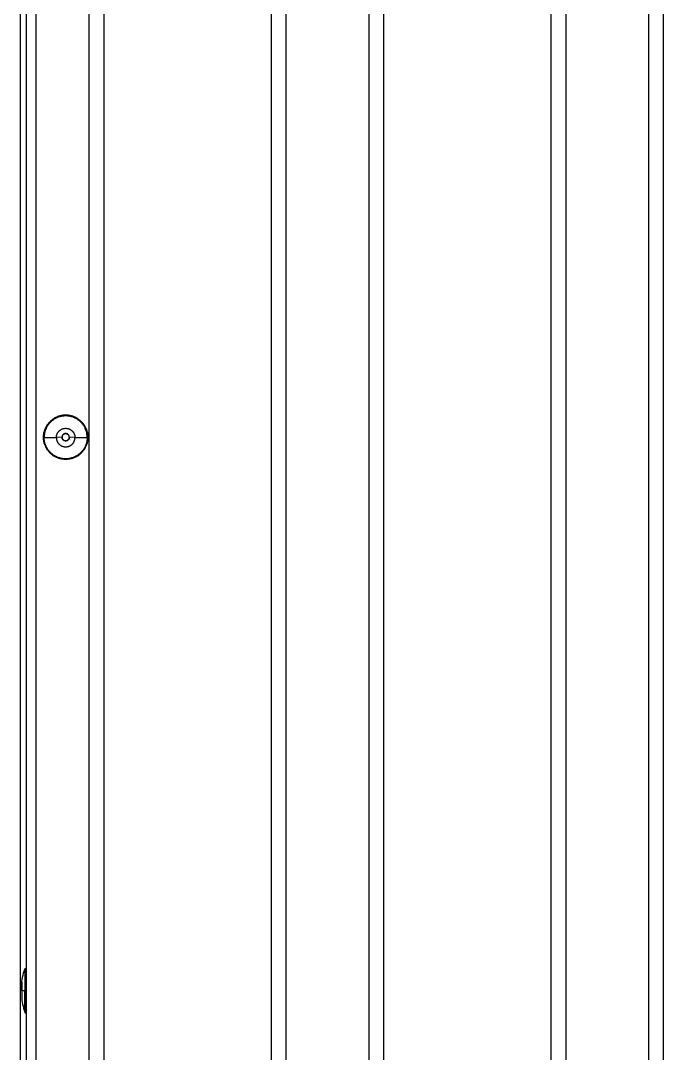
# Model space of a CAD drawing. Header units: millimetres. Extents: x -1283 to 2747, y -259 to 2557.
# Drawn here: x 1142.2 to 1272.4, y 1682.1 to 1891.5 of the extents above; entities that cross this region are included whole.
import ezdxf

# ---------------------------------------------------------------- set-up
doc = ezdxf.new("R2010")
doc.units = ezdxf.units.MM
doc.header["$MEASUREMENT"] = 0
doc.layers.add('Utwórz2D linie widoczne', color=7, linetype='Continuous', true_color=0x000000)

msp = doc.modelspace()

# ---------------------------------------------------------------- linework, layer by layer
at = {"layer": 'Utwórz2D linie widoczne'}
for p, q in [((1142.15, 1341.72), (1142.15, 2061.38)), ((1155.98, 2055.65), (1155.98, 1346.65)), ((1158.98, 2055.65), (1158.98, 1346.65)), ((1192.98, 1346.65), (1192.98, 2055.65)), ((1195.98, 1346.65), (1195.98, 2055.65)), ((1212.68, 2055.65), (1212.68, 1346.65)), ((1215.68, 2055.65), (1215.68, 1346.65)), ((1249.68, 1346.65), (1249.68, 2055.65)), ((1252.68, 1346.65), (1252.68, 2055.65)), ((1269.38, 2055.65), (1269.38, 1346.65)), ((1272.38, 2055.65), (1272.38, 1346.65)), ((1143.27, 2040.3), (1143.27, 1343.15)), ((1145.27, 1343.38), (1145.27, 2031.14)), ((1149.88, 1811.28), (1150.03, 1811.32)), ((1150.11, 1811.35), (1149.96, 1811.31)), ((1150.03, 1811.32), (1150.18, 1811.36)), ((1150.26, 1811.39), (1150.11, 1811.35)), ((1150.18, 1811.36), (1150.34, 1811.4)), ((1150.42, 1811.42), (1150.26, 1811.39)), ((1150.34, 1811.4), (1150.49, 1811.43)), ((1150.57, 1811.45), (1150.42, 1811.42)), ((1150.49, 1811.43), (1150.65, 1811.45)), ((1150.72, 1811.47), (1150.57, 1811.45)), ((1150.65, 1811.45), (1150.8, 1811.47)), ((1150.82, 1811.32), (1150.66, 1811.3)), ((1150.88, 1811.48), (1150.72, 1811.47)), ((1150.8, 1811.47), (1150.96, 1811.48)), ((1150.97, 1811.33), (1150.82, 1811.32)), ((1151.04, 1811.5), (1150.88, 1811.48)), ((1150.96, 1811.48), (1151.11, 1811.49)), ((1151.12, 1811.34), (1150.97, 1811.33)), ((1151.19, 1811.5), (1151.04, 1811.5)), ((1151.11, 1811.49), (1151.27, 1811.49)), ((1151.27, 1811.35), (1151.12, 1811.34)), ((1151.35, 1811.5), (1151.19, 1811.5)), ((1151.27, 1811.49), (1151.43, 1811.49)), ((1151.42, 1811.34), (1151.27, 1811.35)), ((1151.51, 1811.5), (1151.35, 1811.5)), ((1151.57, 1811.33), (1151.42, 1811.34)), ((1151.43, 1811.49), (1151.58, 1811.48)), ((1151.66, 1811.48), (1151.51, 1811.5)), ((1151.73, 1811.32), (1151.57, 1811.33)), ((1151.58, 1811.48), (1151.74, 1811.47)), ((1151.82, 1811.47), (1151.66, 1811.48)), ((1151.88, 1811.3), (1151.73, 1811.32)), ((1151.74, 1811.47), (1151.9, 1811.45)), ((1151.97, 1811.45), (1151.82, 1811.47)), ((1151.9, 1811.45), (1152.05, 1811.43)), ((1152.13, 1811.42), (1151.97, 1811.45)), ((1152.05, 1811.43), (1152.2, 1811.4)), ((1152.28, 1811.39), (1152.13, 1811.42)), ((1152.2, 1811.4), (1152.36, 1811.36)), ((1152.43, 1811.35), (1152.28, 1811.39)), ((1152.36, 1811.36), (1152.51, 1811.32)), ((1152.58, 1811.31), (1152.43, 1811.35)), ((1152.51, 1811.32), (1152.66, 1811.28)), ((1147.3, 1809.11), (1147.38, 1809.25)), ((1147.42, 1809.34), (1147.34, 1809.2)), ((1147.38, 1809.25), (1147.46, 1809.39)), ((1147.51, 1809.47), (1147.42, 1809.34)), ((1147.46, 1809.39), (1147.54, 1809.52)), ((1147.57, 1809.3), (1147.5, 1809.17)), ((1147.59, 1809.6), (1147.51, 1809.47)), ((1147.54, 1809.52), (1147.63, 1809.65)), ((1147.66, 1809.43), (1147.57, 1809.3)), ((1147.69, 1809.72), (1147.59, 1809.6)), ((1147.63, 1809.65), (1147.73, 1809.77)), ((1147.74, 1809.55), (1147.66, 1809.43)), ((1147.78, 1809.85), (1147.69, 1809.72)), ((1147.73, 1809.77), (1147.83, 1809.89)), ((1147.84, 1809.67), (1147.74, 1809.55)), ((1147.88, 1809.97), (1147.78, 1809.85)), ((1147.83, 1809.89), (1147.93, 1810.01)), ((1147.93, 1809.79), (1147.84, 1809.67)), ((1147.99, 1810.08), (1147.88, 1809.97)), ((1147.93, 1810.01), (1148.04, 1810.12)), ((1148.03, 1809.91), (1147.93, 1809.79)), ((1148.1, 1810.19), (1147.99, 1810.08)), ((1148.14, 1810.02), (1148.03, 1809.91)), ((1148.04, 1810.12), (1148.15, 1810.24)), ((1148.21, 1810.3), (1148.1, 1810.19)), ((1148.24, 1810.12), (1148.14, 1810.02)), ((1148.15, 1810.24), (1148.26, 1810.34)), ((1148.33, 1810.41), (1148.21, 1810.3)), ((1148.35, 1810.23), (1148.24, 1810.12)), ((1148.26, 1810.34), (1148.38, 1810.45)), ((1148.45, 1810.51), (1148.33, 1810.41)), ((1148.47, 1810.33), (1148.35, 1810.23)), ((1148.38, 1810.45), (1148.5, 1810.54)), ((1148.57, 1810.6), (1148.45, 1810.51)), ((1148.59, 1810.42), (1148.47, 1810.33)), ((1148.5, 1810.54), (1148.63, 1810.64)), ((1148.7, 1810.69), (1148.57, 1810.6)), ((1148.71, 1810.51), (1148.59, 1810.42)), ((1148.63, 1810.64), (1148.76, 1810.73)), ((1148.83, 1810.78), (1148.7, 1810.69)), ((1148.83, 1810.6), (1148.71, 1810.51)), ((1148.76, 1810.73), (1148.89, 1810.81)), ((1148.96, 1810.86), (1148.83, 1810.78)), ((1148.96, 1810.68), (1148.83, 1810.6)), ((1148.89, 1810.81), (1149.02, 1810.89)), ((1149.1, 1810.94), (1148.96, 1810.86)), ((1149.09, 1810.76), (1148.96, 1810.68)), ((1149.02, 1810.89), (1149.16, 1810.97)), ((1149.23, 1810.84), (1149.09, 1810.76)), ((1149.24, 1811.02), (1149.1, 1810.94)), ((1149.16, 1810.97), (1149.3, 1811.04)), ((1149.36, 1810.91), (1149.23, 1810.84)), ((1149.38, 1811.08), (1149.24, 1811.02)), ((1149.3, 1811.04), (1149.44, 1811.11)), ((1149.5, 1810.97), (1149.36, 1810.91)), ((1149.52, 1811.15), (1149.38, 1811.08)), ((1149.44, 1811.11), (1149.59, 1811.17)), ((1149.64, 1811.03), (1149.5, 1810.97)), ((1149.66, 1811.21), (1149.52, 1811.15)), ((1149.59, 1811.17), (1149.73, 1811.22)), ((1149.78, 1811.08), (1149.64, 1811.03)), ((1149.81, 1811.26), (1149.66, 1811.21)), ((1149.73, 1811.22), (1149.88, 1811.28)), ((1149.92, 1811.13), (1149.78, 1811.08)), ((1149.96, 1811.31), (1149.81, 1811.26)), ((1150.07, 1811.18), (1149.92, 1811.13)), ((1150.22, 1811.22), (1150.07, 1811.18)), ((1150.36, 1811.25), (1150.22, 1811.22)), ((1150.51, 1811.28), (1150.36, 1811.25)), ((1150.66, 1811.3), (1150.51, 1811.28)), ((1152.03, 1811.28), (1151.88, 1811.3)), ((1152.18, 1811.25), (1152.03, 1811.28)), ((1152.32, 1811.22), (1152.18, 1811.25)), ((1152.47, 1811.18), (1152.32, 1811.22)), ((1152.62, 1811.13), (1152.47, 1811.18)), ((1152.73, 1811.26), (1152.58, 1811.31)), ((1152.76, 1811.08), (1152.62, 1811.13)), ((1152.66, 1811.28), (1152.81, 1811.22)), ((1152.88, 1811.21), (1152.73, 1811.26)), ((1152.9, 1811.03), (1152.76, 1811.08)), ((1152.81, 1811.22), (1152.95, 1811.17)), ((1153.02, 1811.15), (1152.88, 1811.21)), ((1153.04, 1810.97), (1152.9, 1811.03)), ((1152.95, 1811.17), (1153.1, 1811.11)), ((1153.17, 1811.08), (1153.02, 1811.15)), ((1153.18, 1810.91), (1153.04, 1810.97)), ((1153.1, 1811.11), (1153.24, 1811.04)), ((1153.31, 1811.02), (1153.17, 1811.08)), ((1153.32, 1810.84), (1153.18, 1810.91)), ((1153.24, 1811.04), (1153.38, 1810.97)), ((1153.44, 1810.94), (1153.31, 1811.02)), ((1153.45, 1810.76), (1153.32, 1810.84)), ((1153.38, 1810.97), (1153.52, 1810.89)), ((1153.58, 1810.86), (1153.44, 1810.94)), ((1153.58, 1810.68), (1153.45, 1810.76)), ((1153.52, 1810.89), (1153.65, 1810.81)), ((1153.71, 1810.78), (1153.58, 1810.86)), ((1153.71, 1810.6), (1153.58, 1810.68)), ((1153.65, 1810.81), (1153.78, 1810.73)), ((1153.84, 1810.69), (1153.71, 1810.78)), ((1153.83, 1810.51), (1153.71, 1810.6)), ((1153.78, 1810.73), (1153.91, 1810.64)), ((1153.95, 1810.42), (1153.83, 1810.51)), ((1153.97, 1810.6), (1153.84, 1810.69)), ((1153.91, 1810.64), (1154.04, 1810.54)), ((1154.07, 1810.33), (1153.95, 1810.42)), ((1154.09, 1810.51), (1153.97, 1810.6)), ((1154.04, 1810.54), (1154.16, 1810.45)), ((1154.19, 1810.23), (1154.07, 1810.33)), ((1154.21, 1810.41), (1154.09, 1810.51)), ((1154.16, 1810.45), (1154.28, 1810.34)), ((1154.3, 1810.12), (1154.19, 1810.23)), ((1154.33, 1810.3), (1154.21, 1810.41)), ((1154.28, 1810.34), (1154.39, 1810.24)), ((1154.41, 1810.02), (1154.3, 1810.12)), ((1154.44, 1810.19), (1154.33, 1810.3)), ((1154.39, 1810.24), (1154.5, 1810.12)), ((1154.51, 1809.91), (1154.41, 1810.02)), ((1154.55, 1810.08), (1154.44, 1810.19)), ((1154.5, 1810.12), (1154.61, 1810.01)), ((1154.61, 1809.79), (1154.51, 1809.91)), ((1154.66, 1809.97), (1154.55, 1810.08)), ((1154.61, 1810.01), (1154.71, 1809.89)), ((1154.71, 1809.67), (1154.61, 1809.79)), ((1154.76, 1809.85), (1154.66, 1809.97)), ((1154.71, 1809.89), (1154.81, 1809.77)), ((1154.8, 1809.55), (1154.71, 1809.67)), ((1154.86, 1809.72), (1154.76, 1809.85)), ((1154.88, 1809.43), (1154.8, 1809.55)), ((1154.81, 1809.77), (1154.91, 1809.65)), ((1154.95, 1809.6), (1154.86, 1809.72)), ((1154.97, 1809.3), (1154.88, 1809.43)), ((1154.91, 1809.65), (1155, 1809.52)), ((1155.04, 1809.47), (1154.95, 1809.6)), ((1155.05, 1809.17), (1154.97, 1809.3)), ((1155, 1809.52), (1155.08, 1809.39)), ((1155.12, 1809.34), (1155.04, 1809.47)), ((1155.08, 1809.39), (1155.16, 1809.25)), ((1155.2, 1809.2), (1155.12, 1809.34)), ((1155.16, 1809.25), (1155.24, 1809.11)), ((1146.77, 1807.16), (1146.78, 1807.32)), ((1146.77, 1807.01), (1146.77, 1807.16)), ((1146.78, 1807.32), (1146.8, 1807.48)), ((1146.8, 1807.48), (1146.82, 1807.63)), ((1146.82, 1807.63), (1146.84, 1807.79)), ((1146.84, 1807.79), (1146.87, 1807.94)), ((1146.87, 1807.94), (1146.91, 1808.09)), ((1146.93, 1808.19), (1146.89, 1808.04)), ((1146.91, 1808.09), (1146.95, 1808.24)), ((1146.92, 1807.3), (1146.91, 1807.14)), ((1146.91, 1807.14), (1146.91, 1806.99)), ((1146.93, 1807.45), (1146.92, 1807.3)), ((1146.97, 1808.34), (1146.93, 1808.19)), ((1146.95, 1807.6), (1146.93, 1807.45)), ((1146.95, 1808.24), (1146.99, 1808.39)), ((1146.98, 1807.75), (1146.95, 1807.6)), ((1147.02, 1808.49), (1146.97, 1808.34)), ((1147, 1807.9), (1146.98, 1807.75)), ((1146.99, 1808.39), (1147.04, 1808.54)), ((1147.04, 1808.05), (1147, 1807.9)), ((1147.08, 1808.64), (1147.02, 1808.49)), ((1147.04, 1808.54), (1147.1, 1808.69)), ((1147.08, 1808.19), (1147.04, 1808.05)), ((1147.14, 1808.78), (1147.08, 1808.64)), ((1147.12, 1808.34), (1147.08, 1808.19)), ((1147.1, 1808.69), (1147.16, 1808.83)), ((1147.17, 1808.48), (1147.12, 1808.34)), ((1147.2, 1808.92), (1147.14, 1808.78)), ((1147.16, 1808.83), (1147.23, 1808.97)), ((1147.23, 1808.62), (1147.17, 1808.48)), ((1147.27, 1809.06), (1147.2, 1808.92)), ((1147.23, 1808.97), (1147.3, 1809.11)), ((1147.29, 1808.76), (1147.23, 1808.62)), ((1147.34, 1809.2), (1147.27, 1809.06)), ((1147.35, 1808.9), (1147.29, 1808.76)), ((1147.42, 1809.04), (1147.35, 1808.9)), ((1147.5, 1809.17), (1147.42, 1809.04)), ((1149.39, 1807.15), (1149.4, 1807.21)), ((1149.39, 1807.08), (1149.39, 1807.15)), ((1149.4, 1807.21), (1149.41, 1807.28)), ((1149.41, 1807.28), (1149.43, 1807.34)), ((1149.43, 1807.34), (1149.44, 1807.41)), ((1149.44, 1807.41), (1149.46, 1807.47)), ((1149.46, 1807.47), (1149.48, 1807.53)), ((1149.48, 1807.53), (1149.5, 1807.6)), ((1149.5, 1807.6), (1149.52, 1807.66)), ((1149.52, 1807.66), (1149.55, 1807.72)), ((1149.55, 1807.72), (1149.58, 1807.78)), ((1149.58, 1807.78), (1149.61, 1807.84)), ((1149.61, 1807.84), (1149.64, 1807.89)), ((1149.64, 1807.89), (1149.67, 1807.95)), ((1149.67, 1807.95), (1149.71, 1808.01)), ((1149.71, 1808.01), (1149.75, 1808.06)), ((1149.75, 1808.06), (1149.79, 1808.11)), ((1149.79, 1808.11), (1149.83, 1808.16)), ((1149.83, 1808.16), (1149.87, 1808.21)), ((1149.87, 1808.21), (1149.91, 1808.26)), ((1149.91, 1808.26), (1149.96, 1808.31)), ((1149.96, 1808.31), (1150.01, 1808.35)), ((1150.01, 1808.35), (1150.06, 1808.39)), ((1150.06, 1808.39), (1150.11, 1808.44)), ((1150.11, 1808.44), (1150.16, 1808.48)), ((1150.16, 1808.48), (1150.22, 1808.51)), ((1150.22, 1808.51), (1150.27, 1808.55)), ((1150.27, 1808.55), (1150.33, 1808.58)), ((1150.33, 1808.58), (1150.39, 1808.61)), ((1150.39, 1808.61), (1150.44, 1808.64)), ((1150.44, 1808.64), (1150.5, 1808.67)), ((1150.5, 1808.67), (1150.56, 1808.7)), ((1150.54, 1807.17), (1150.53, 1807.15)), ((1150.53, 1807.15), (1150.53, 1807.12)), ((1150.55, 1807.22), (1150.54, 1807.2)), ((1150.54, 1807.2), (1150.54, 1807.17)), ((1150.56, 1807.25), (1150.55, 1807.22)), ((1150.56, 1808.7), (1150.63, 1808.72)), ((1150.57, 1807.29), (1150.56, 1807.27)), ((1150.56, 1807.27), (1150.56, 1807.25)), ((1150.58, 1807.32), (1150.57, 1807.29)), ((1150.59, 1807.34), (1150.58, 1807.32)), ((1150.61, 1807.36), (1150.59, 1807.34)), ((1150.62, 1807.39), (1150.61, 1807.36)), ((1150.63, 1807.41), (1150.62, 1807.39)), ((1150.63, 1808.72), (1150.69, 1808.74)), ((1150.65, 1807.43), (1150.63, 1807.41)), ((1150.66, 1807.45), (1150.65, 1807.43)), ((1150.68, 1807.47), (1150.66, 1807.45)), ((1150.69, 1807.49), (1150.68, 1807.47)), ((1150.69, 1808.74), (1150.75, 1808.76)), ((1150.71, 1807.51), (1150.69, 1807.49)), ((1150.73, 1807.53), (1150.71, 1807.51)), ((1150.74, 1807.55), (1150.73, 1807.53)), ((1150.76, 1807.57), (1150.74, 1807.55)), ((1150.75, 1808.76), (1150.81, 1808.78)), ((1150.78, 1807.59), (1150.76, 1807.57)), ((1150.8, 1807.6), (1150.78, 1807.59)), ((1150.82, 1807.62), (1150.8, 1807.6)), ((1150.81, 1808.78), (1150.88, 1808.79)), ((1150.84, 1807.63), (1150.82, 1807.62)), ((1150.87, 1807.65), (1150.84, 1807.63)), ((1150.86, 1807.65), (1150.88, 1807.66)), ((1150.89, 1807.66), (1150.87, 1807.65)), ((1150.88, 1808.79), (1150.94, 1808.81)), ((1150.88, 1807.66), (1150.9, 1807.67)), ((1150.91, 1807.67), (1150.89, 1807.66)), ((1150.9, 1807.67), (1150.93, 1807.69)), ((1150.93, 1807.69), (1150.91, 1807.67)), ((1150.93, 1807.69), (1150.95, 1807.7)), ((1150.96, 1807.7), (1150.93, 1807.69)), ((1150.94, 1808.81), (1151.01, 1808.82)), ((1150.95, 1807.7), (1150.97, 1807.71)), ((1150.98, 1807.71), (1150.96, 1807.7)), ((1150.97, 1807.71), (1151, 1807.72)), ((1151, 1807.72), (1150.98, 1807.71)), ((1151, 1807.72), (1151.02, 1807.73)), ((1151.03, 1807.73), (1151, 1807.72)), ((1151.01, 1808.82), (1151.07, 1808.82)), ((1151.02, 1807.73), (1151.04, 1807.73)), ((1151.05, 1807.73), (1151.03, 1807.73)), ((1151.04, 1807.73), (1151.07, 1807.74)), ((1151.08, 1807.74), (1151.05, 1807.73)), ((1151.07, 1808.82), (1151.14, 1808.83)), ((1151.07, 1807.74), (1151.09, 1807.75)), ((1151.1, 1807.75), (1151.08, 1807.74)), ((1151.09, 1807.75), (1151.12, 1807.75)), ((1151.13, 1807.75), (1151.1, 1807.75)), ((1151.12, 1807.75), (1151.14, 1807.76)), ((1151.15, 1807.76), (1151.13, 1807.75)), ((1151.14, 1808.83), (1151.2, 1808.83)), ((1151.14, 1807.76), (1151.17, 1807.76)), ((1151.18, 1807.76), (1151.15, 1807.76)), ((1151.17, 1807.76), (1151.19, 1807.77)), ((1151.21, 1807.76), (1151.18, 1807.76)), ((1151.19, 1807.77), (1151.22, 1807.77)), ((1151.2, 1808.83), (1151.27, 1808.83)), ((1151.23, 1807.77), (1151.21, 1807.76)), ((1151.22, 1807.77), (1151.25, 1807.77)), ((1151.26, 1807.77), (1151.23, 1807.77)), ((1151.25, 1807.77), (1151.27, 1807.77)), ((1151.28, 1807.77), (1151.26, 1807.77)), ((1151.27, 1808.83), (1151.34, 1808.83)), ((1151.27, 1807.77), (1151.3, 1807.77)), ((1151.31, 1807.77), (1151.28, 1807.77)), ((1151.3, 1807.77), (1151.32, 1807.77)), ((1151.34, 1807.76), (1151.31, 1807.77)), ((1151.32, 1807.77), (1151.35, 1807.77)), ((1151.34, 1808.83), (1151.4, 1808.83)), ((1151.36, 1807.76), (1151.34, 1807.76)), ((1151.35, 1807.77), (1151.37, 1807.76)), ((1151.39, 1807.76), (1151.36, 1807.76)), ((1151.37, 1807.76), (1151.4, 1807.76)), ((1151.41, 1807.75), (1151.39, 1807.76)), ((1151.4, 1808.83), (1151.47, 1808.82)), ((1151.4, 1807.76), (1151.42, 1807.75)), ((1151.44, 1807.75), (1151.41, 1807.75)), ((1151.42, 1807.75), (1151.45, 1807.75)), ((1151.46, 1807.74), (1151.44, 1807.75)), ((1151.45, 1807.75), (1151.47, 1807.74)), ((1151.49, 1807.73), (1151.46, 1807.74)), ((1151.47, 1808.82), (1151.53, 1808.82)), ((1151.47, 1807.74), (1151.5, 1807.73)), ((1151.51, 1807.73), (1151.49, 1807.73)), ((1151.5, 1807.73), (1151.52, 1807.73)), ((1151.54, 1807.72), (1151.51, 1807.73)), ((1151.52, 1807.73), (1151.55, 1807.72)), ((1151.53, 1808.82), (1151.6, 1808.81)), ((1151.56, 1807.71), (1151.54, 1807.72)), ((1151.55, 1807.72), (1151.57, 1807.71)), ((1151.58, 1807.7), (1151.56, 1807.71)), ((1151.57, 1807.71), (1151.59, 1807.7)), ((1151.61, 1807.69), (1151.58, 1807.7)), ((1151.59, 1807.7), (1151.61, 1807.69)), ((1151.6, 1808.81), (1151.66, 1808.79)), ((1151.61, 1807.69), (1151.64, 1807.67)), ((1151.63, 1807.67), (1151.61, 1807.69)), ((1151.65, 1807.66), (1151.63, 1807.67)), ((1151.64, 1807.67), (1151.66, 1807.66)), ((1151.68, 1807.65), (1151.65, 1807.66)), ((1151.66, 1808.79), (1151.73, 1808.78)), ((1151.66, 1807.66), (1151.68, 1807.65)), ((1151.7, 1807.63), (1151.68, 1807.65)), ((1151.72, 1807.62), (1151.7, 1807.63)), ((1151.74, 1807.6), (1151.72, 1807.62)), ((1151.73, 1808.78), (1151.79, 1808.76)), ((1151.76, 1807.59), (1151.74, 1807.6)), ((1151.78, 1807.57), (1151.76, 1807.59)), ((1151.8, 1807.55), (1151.78, 1807.57)), ((1151.79, 1808.76), (1151.85, 1808.74)), ((1151.81, 1807.53), (1151.8, 1807.55)), ((1151.83, 1807.51), (1151.81, 1807.53)), ((1151.85, 1807.49), (1151.83, 1807.51)), ((1151.85, 1808.74), (1151.92, 1808.72)), ((1151.87, 1807.47), (1151.85, 1807.49)), ((1151.88, 1807.45), (1151.87, 1807.47)), ((1151.9, 1807.43), (1151.88, 1807.45)), ((1151.91, 1807.41), (1151.9, 1807.43)), ((1151.92, 1807.39), (1151.91, 1807.41)), ((1151.92, 1808.72), (1151.98, 1808.7)), ((1151.94, 1807.36), (1151.92, 1807.39)), ((1151.95, 1807.34), (1151.94, 1807.36)), ((1151.96, 1807.32), (1151.95, 1807.34)), ((1151.97, 1807.29), (1151.96, 1807.32)), ((1151.98, 1807.27), (1151.97, 1807.29)), ((1151.98, 1808.7), (1152.04, 1808.67)), ((1151.99, 1807.25), (1151.98, 1807.27)), ((1151.99, 1807.22), (1151.99, 1807.25)), ((1152, 1807.2), (1151.99, 1807.22)), ((1152, 1807.17), (1152, 1807.2)), ((1152.01, 1807.15), (1152, 1807.17)), ((1152.01, 1807.12), (1152.01, 1807.15)), ((1152.04, 1808.67), (1152.1, 1808.64)), ((1152.1, 1808.64), (1152.16, 1808.61)), ((1152.16, 1808.61), (1152.21, 1808.58)), ((1152.21, 1808.58), (1152.27, 1808.55)), ((1152.27, 1808.55), (1152.32, 1808.51)), ((1152.32, 1808.51), (1152.38, 1808.48)), ((1152.38, 1808.48), (1152.43, 1808.44)), ((1152.43, 1808.44), (1152.48, 1808.39)), ((1152.48, 1808.39), (1152.53, 1808.35)), ((1152.53, 1808.35), (1152.58, 1808.31)), ((1152.58, 1808.31), (1152.63, 1808.26)), ((1152.63, 1808.26), (1152.67, 1808.21)), ((1152.67, 1808.21), (1152.71, 1808.16)), ((1152.71, 1808.16), (1152.76, 1808.11)), ((1152.76, 1808.11), (1152.8, 1808.06)), ((1152.8, 1808.06), (1152.83, 1808.01)), ((1152.83, 1808.01), (1152.87, 1807.95)), ((1152.87, 1807.95), (1152.9, 1807.89)), ((1152.9, 1807.89), (1152.94, 1807.84)), ((1152.94, 1807.84), (1152.97, 1807.78)), ((1152.97, 1807.78), (1152.99, 1807.72)), ((1152.99, 1807.72), (1153.02, 1807.66)), ((1153.02, 1807.66), (1153.04, 1807.6)), ((1153.04, 1807.6), (1153.06, 1807.53)), ((1153.06, 1807.53), (1153.08, 1807.47)), ((1153.08, 1807.47), (1153.1, 1807.41)), ((1153.1, 1807.41), (1153.12, 1807.34)), ((1153.12, 1807.34), (1153.13, 1807.28)), ((1153.13, 1807.28), (1153.14, 1807.21)), ((1153.14, 1807.21), (1153.15, 1807.15)), ((1153.15, 1807.15), (1153.15, 1807.08)), ((1155.12, 1809.04), (1155.05, 1809.17)), ((1155.19, 1808.9), (1155.12, 1809.04)), ((1155.25, 1808.76), (1155.19, 1808.9)), ((1155.27, 1809.06), (1155.2, 1809.2)), ((1155.24, 1809.11), (1155.31, 1808.97)), ((1155.31, 1808.62), (1155.25, 1808.76)), ((1155.34, 1808.92), (1155.27, 1809.06)), ((1155.31, 1808.97), (1155.38, 1808.83)), ((1155.37, 1808.48), (1155.31, 1808.62)), ((1155.41, 1808.78), (1155.34, 1808.92)), ((1155.42, 1808.34), (1155.37, 1808.48)), ((1155.38, 1808.83), (1155.44, 1808.69)), ((1155.47, 1808.64), (1155.41, 1808.78)), ((1155.46, 1808.19), (1155.42, 1808.34)), ((1155.44, 1808.69), (1155.5, 1808.54)), ((1155.5, 1808.05), (1155.46, 1808.19)), ((1155.52, 1808.49), (1155.47, 1808.64)), ((1155.5, 1808.54), (1155.55, 1808.39)), ((1155.54, 1807.9), (1155.5, 1808.05)), ((1155.57, 1808.34), (1155.52, 1808.49)), ((1155.57, 1807.75), (1155.54, 1807.9)), ((1155.55, 1808.39), (1155.59, 1808.24)), ((1155.61, 1808.19), (1155.57, 1808.34)), ((1155.59, 1807.6), (1155.57, 1807.75)), ((1155.59, 1808.24), (1155.63, 1808.09)), ((1155.61, 1807.45), (1155.59, 1807.6)), ((1155.65, 1808.04), (1155.61, 1808.19)), ((1155.62, 1807.3), (1155.61, 1807.45)), ((1155.63, 1807.14), (1155.62, 1807.3)), ((1155.63, 1808.09), (1155.67, 1807.94)), ((1155.63, 1806.99), (1155.63, 1807.14)), ((1155.67, 1807.94), (1155.7, 1807.79)), ((1155.7, 1807.79), (1155.73, 1807.63)), ((1155.73, 1807.63), (1155.74, 1807.48)), ((1155.74, 1807.48), (1155.76, 1807.32)), ((1155.76, 1807.32), (1155.77, 1807.16)), ((1155.77, 1807.16), (1155.77, 1807.01)), ((1146.91, 1806.99), (1146.77, 1807.01)), ((1146.77, 1806.85), (1146.77, 1807.01)), ((1146.78, 1806.69), (1146.77, 1806.85)), ((1146.8, 1806.54), (1146.78, 1806.69)), ((1146.82, 1806.38), (1146.8, 1806.54)), ((1146.84, 1806.23), (1146.82, 1806.38)), ((1146.87, 1806.07), (1146.84, 1806.23)), ((1146.91, 1805.92), (1146.87, 1806.07)), ((1146.91, 1806.84), (1146.91, 1806.99)), ((1146.91, 1806.99), (1149.38, 1806.95)), ((1146.92, 1806.69), (1146.91, 1806.84)), ((1146.95, 1805.77), (1146.91, 1805.92)), ((1146.92, 1805.88), (1146.91, 1805.91)), ((1146.93, 1806.54), (1146.92, 1806.69)), ((1146.95, 1806.39), (1146.93, 1806.54)), ((1146.94, 1805.77), (1146.93, 1805.81)), ((1146.98, 1806.24), (1146.95, 1806.39)), ((1146.99, 1805.62), (1146.95, 1805.77)), ((1147, 1806.09), (1146.98, 1806.24)), ((1147.04, 1805.47), (1146.99, 1805.62)), ((1147.04, 1805.94), (1147, 1806.09)), ((1147.08, 1805.79), (1147.04, 1805.94)), ((1147.1, 1805.32), (1147.04, 1805.47)), ((1147.12, 1805.65), (1147.08, 1805.79)), ((1147.16, 1805.18), (1147.1, 1805.32)), ((1147.17, 1805.5), (1147.12, 1805.65)), ((1147.23, 1805.04), (1147.16, 1805.18)), ((1147.23, 1805.36), (1147.17, 1805.5)), ((1147.29, 1805.22), (1147.23, 1805.36)), ((1147.3, 1804.9), (1147.23, 1805.04)), ((1147.35, 1805.08), (1147.29, 1805.22)), ((1147.42, 1804.95), (1147.35, 1805.08)), ((1149.38, 1807.02), (1149.39, 1807.08)), ((1150.52, 1807.02), (1149.38, 1806.95)), ((1149.38, 1806.95), (1149.38, 1807.02)), ((1149.38, 1806.95), (1149.38, 1806.89)), ((1149.38, 1806.89), (1149.39, 1806.82)), ((1149.39, 1806.82), (1149.39, 1806.76)), ((1149.39, 1806.76), (1149.4, 1806.69)), ((1149.4, 1806.69), (1149.41, 1806.62)), ((1149.41, 1806.62), (1149.43, 1806.56)), ((1149.43, 1806.56), (1149.44, 1806.5)), ((1149.44, 1806.5), (1149.46, 1806.43)), ((1149.46, 1806.43), (1149.48, 1806.37)), ((1149.48, 1806.37), (1149.5, 1806.31)), ((1149.5, 1806.31), (1149.52, 1806.25)), ((1149.52, 1806.25), (1149.55, 1806.19)), ((1149.55, 1806.19), (1149.58, 1806.13)), ((1149.58, 1806.13), (1149.61, 1806.07)), ((1149.61, 1806.07), (1149.64, 1806.01)), ((1149.64, 1806.01), (1149.67, 1805.95)), ((1149.67, 1805.95), (1149.71, 1805.9)), ((1149.71, 1805.9), (1149.75, 1805.85)), ((1149.75, 1805.85), (1149.79, 1805.79)), ((1149.79, 1805.79), (1149.83, 1805.74)), ((1149.83, 1805.74), (1149.87, 1805.69)), ((1149.87, 1805.69), (1149.91, 1805.64)), ((1149.91, 1805.64), (1149.96, 1805.6)), ((1149.96, 1805.6), (1150.01, 1805.55)), ((1150.01, 1805.55), (1150.06, 1805.51)), ((1150.06, 1805.51), (1150.11, 1805.47)), ((1150.11, 1805.47), (1150.16, 1805.43)), ((1150.16, 1805.43), (1150.22, 1805.39)), ((1150.22, 1805.39), (1150.27, 1805.36)), ((1150.27, 1805.36), (1150.33, 1805.32)), ((1150.33, 1805.32), (1150.39, 1805.29)), ((1150.39, 1805.29), (1150.44, 1805.26)), ((1150.44, 1805.26), (1150.5, 1805.23)), ((1150.5, 1805.23), (1150.56, 1805.21)), ((1150.53, 1807.12), (1150.52, 1807.09)), ((1150.52, 1807.09), (1150.52, 1807.07)), ((1150.52, 1807.07), (1150.52, 1807.04)), ((1150.52, 1807.04), (1150.52, 1807.02)), ((1150.52, 1806.99), (1150.52, 1807.02)), ((1150.52, 1807.02), (1150.52, 1806.99)), ((1150.52, 1806.97), (1150.52, 1806.99)), ((1150.52, 1806.99), (1150.53, 1806.96)), ((1150.53, 1806.94), (1150.52, 1806.97)), ((1150.53, 1806.96), (1150.53, 1806.94)), ((1150.53, 1806.91), (1150.53, 1806.94)), ((1150.53, 1806.94), (1150.54, 1806.91)), ((1150.53, 1806.89), (1150.53, 1806.91)), ((1150.54, 1806.86), (1150.53, 1806.89)), ((1150.54, 1806.91), (1150.54, 1806.89)), ((1150.54, 1806.89), (1150.55, 1806.86)), ((1150.54, 1806.84), (1150.54, 1806.86)), ((1150.55, 1806.81), (1150.54, 1806.84)), ((1150.55, 1806.86), (1150.56, 1806.84)), ((1150.56, 1806.79), (1150.55, 1806.81)), ((1150.56, 1806.84), (1150.56, 1806.81)), ((1150.56, 1806.81), (1150.57, 1806.79)), ((1150.57, 1806.76), (1150.56, 1806.79)), ((1150.56, 1805.21), (1150.63, 1805.18)), ((1150.57, 1806.79), (1150.58, 1806.76)), ((1150.58, 1806.74), (1150.57, 1806.76)), ((1150.58, 1806.76), (1150.59, 1806.74)), ((1150.59, 1806.71), (1150.58, 1806.74)), ((1150.59, 1806.74), (1150.61, 1806.72)), ((1150.6, 1806.69), (1150.59, 1806.71)), ((1150.61, 1806.67), (1150.6, 1806.69)), ((1150.61, 1806.72), (1150.62, 1806.7)), ((1150.62, 1806.64), (1150.61, 1806.67)), ((1150.62, 1806.7), (1150.63, 1806.67)), ((1150.64, 1806.62), (1150.62, 1806.64)), ((1150.63, 1806.67), (1150.64, 1806.65)), ((1150.63, 1805.18), (1150.69, 1805.16)), ((1150.64, 1806.65), (1150.66, 1806.63)), ((1150.65, 1806.6), (1150.64, 1806.62)), ((1150.67, 1806.58), (1150.65, 1806.6)), ((1150.66, 1806.63), (1150.68, 1806.61)), ((1150.68, 1806.56), (1150.67, 1806.58)), ((1150.68, 1806.61), (1150.69, 1806.59)), ((1150.7, 1806.54), (1150.68, 1806.56)), ((1150.69, 1806.59), (1150.71, 1806.57)), ((1150.69, 1805.16), (1150.75, 1805.14)), ((1150.72, 1806.52), (1150.7, 1806.54)), ((1150.71, 1806.57), (1150.73, 1806.55)), ((1150.73, 1806.5), (1150.72, 1806.52)), ((1150.73, 1806.55), (1150.74, 1806.53)), ((1150.75, 1806.48), (1150.73, 1806.5)), ((1150.74, 1806.53), (1150.76, 1806.51)), ((1150.77, 1806.46), (1150.75, 1806.48)), ((1150.75, 1805.14), (1150.81, 1805.13)), ((1150.76, 1806.51), (1150.78, 1806.5)), ((1150.79, 1806.45), (1150.77, 1806.46)), ((1150.78, 1806.5), (1150.8, 1806.48)), ((1150.81, 1806.43), (1150.79, 1806.45)), ((1150.8, 1806.48), (1150.82, 1806.46)), ((1150.83, 1806.42), (1150.81, 1806.43)), ((1150.81, 1805.13), (1150.88, 1805.11)), ((1150.82, 1806.46), (1150.84, 1806.45)), ((1150.85, 1806.4), (1150.83, 1806.42)), ((1150.84, 1806.45), (1150.87, 1806.43)), ((1150.87, 1806.39), (1150.85, 1806.4)), ((1150.87, 1806.43), (1150.89, 1806.42)), ((1150.9, 1806.37), (1150.87, 1806.39)), ((1150.88, 1805.11), (1150.94, 1805.1)), ((1150.89, 1806.42), (1150.91, 1806.41)), ((1150.92, 1806.36), (1150.9, 1806.37)), ((1150.91, 1806.41), (1150.93, 1806.39)), ((1150.94, 1806.35), (1150.92, 1806.36)), ((1150.93, 1806.39), (1150.96, 1806.38)), ((1150.97, 1806.34), (1150.94, 1806.35)), ((1150.94, 1805.1), (1151.01, 1805.09)), ((1150.96, 1806.38), (1150.98, 1806.37)), ((1150.99, 1806.33), (1150.97, 1806.34)), ((1150.98, 1806.37), (1151, 1806.36)), ((1151.02, 1806.32), (1150.99, 1806.33)), ((1151, 1806.36), (1151.03, 1806.35)), ((1151.01, 1805.09), (1151.07, 1805.08)), ((1151.04, 1806.31), (1151.02, 1806.32)), ((1151.03, 1806.35), (1151.05, 1806.35)), ((1151.06, 1806.3), (1151.04, 1806.31)), ((1151.05, 1806.35), (1151.08, 1806.34)), ((1151.09, 1806.3), (1151.06, 1806.3)), ((1151.07, 1805.08), (1151.14, 1805.07)), ((1151.08, 1806.34), (1151.1, 1806.33)), ((1151.12, 1806.29), (1151.09, 1806.3)), ((1151.1, 1806.33), (1151.13, 1806.33)), ((1151.14, 1806.28), (1151.12, 1806.29)), ((1151.13, 1806.33), (1151.15, 1806.32)), ((1151.17, 1806.28), (1151.14, 1806.28)), ((1151.14, 1805.07), (1151.2, 1805.07)), ((1151.15, 1806.32), (1151.18, 1806.32)), ((1151.19, 1806.28), (1151.17, 1806.28)), ((1151.18, 1806.32), (1151.21, 1806.32)), ((1151.22, 1806.27), (1151.19, 1806.28)), ((1151.2, 1805.07), (1151.27, 1805.07)), ((1151.21, 1806.32), (1151.23, 1806.32)), ((1151.24, 1806.27), (1151.22, 1806.27)), ((1151.23, 1806.32), (1151.26, 1806.31)), ((1151.27, 1806.27), (1151.24, 1806.27)), ((1151.26, 1806.31), (1151.28, 1806.31)), ((1151.3, 1806.27), (1151.27, 1806.27)), ((1151.27, 1805.07), (1151.34, 1805.07)), ((1151.28, 1806.31), (1151.31, 1806.32)), ((1151.32, 1806.27), (1151.3, 1806.27)), ((1151.31, 1806.32), (1151.34, 1806.32)), ((1151.35, 1806.28), (1151.32, 1806.27)), ((1151.34, 1806.32), (1151.36, 1806.32)), ((1151.34, 1805.07), (1151.4, 1805.07)), ((1151.37, 1806.28), (1151.35, 1806.28)), ((1151.36, 1806.32), (1151.39, 1806.32)), ((1151.4, 1806.28), (1151.37, 1806.28)), ((1151.39, 1806.32), (1151.41, 1806.33)), ((1151.43, 1806.29), (1151.4, 1806.28)), ((1151.4, 1805.07), (1151.47, 1805.08)), ((1151.41, 1806.33), (1151.44, 1806.33)), ((1151.45, 1806.3), (1151.43, 1806.29)), ((1151.44, 1806.33), (1151.46, 1806.34)), ((1151.48, 1806.3), (1151.45, 1806.3)), ((1151.46, 1806.34), (1151.49, 1806.35)), ((1151.47, 1805.08), (1151.53, 1805.09)), ((1151.5, 1806.31), (1151.48, 1806.3)), ((1151.49, 1806.35), (1151.51, 1806.35)), ((1151.53, 1806.32), (1151.5, 1806.31)), ((1151.51, 1806.35), (1151.54, 1806.36)), ((1151.55, 1806.33), (1151.53, 1806.32)), ((1151.53, 1805.09), (1151.6, 1805.1)), ((1151.54, 1806.36), (1151.56, 1806.37)), ((1151.57, 1806.34), (1151.55, 1806.33)), ((1151.56, 1806.37), (1151.59, 1806.38)), ((1151.6, 1806.35), (1151.57, 1806.34)), ((1151.59, 1806.38), (1151.61, 1806.39)), ((1151.62, 1806.36), (1151.6, 1806.35)), ((1151.6, 1805.1), (1151.66, 1805.11)), ((1151.61, 1806.39), (1151.63, 1806.41)), ((1151.64, 1806.37), (1151.62, 1806.36)), ((1151.63, 1806.41), (1151.65, 1806.42)), ((1151.67, 1806.39), (1151.64, 1806.37)), ((1151.65, 1806.42), (1151.68, 1806.43)), ((1151.66, 1805.11), (1151.73, 1805.13)), ((1151.69, 1806.4), (1151.67, 1806.39)), ((1151.68, 1806.43), (1151.7, 1806.45)), ((1151.71, 1806.42), (1151.69, 1806.4)), ((1151.7, 1806.45), (1151.72, 1806.46)), ((1151.73, 1806.43), (1151.71, 1806.42)), ((1151.72, 1806.46), (1151.74, 1806.48)), ((1151.75, 1806.45), (1151.73, 1806.43)), ((1151.73, 1805.13), (1151.79, 1805.14)), ((1151.74, 1806.48), (1151.76, 1806.5)), ((1151.77, 1806.46), (1151.75, 1806.45)), ((1151.76, 1806.5), (1151.78, 1806.51)), ((1151.79, 1806.48), (1151.77, 1806.46)), ((1151.78, 1806.51), (1151.8, 1806.53)), ((1151.81, 1806.5), (1151.79, 1806.48)), ((1151.79, 1805.14), (1151.85, 1805.16)), ((1151.8, 1806.53), (1151.82, 1806.55)), ((1151.83, 1806.52), (1151.81, 1806.5)), ((1151.82, 1806.55), (1151.83, 1806.57)), ((1151.83, 1806.57), (1151.85, 1806.59)), ((1151.84, 1806.54), (1151.83, 1806.52)), ((1151.86, 1806.56), (1151.84, 1806.54)), ((1151.85, 1806.59), (1151.87, 1806.61)), ((1151.85, 1805.16), (1151.92, 1805.18)), ((1151.88, 1806.58), (1151.86, 1806.56)), ((1151.87, 1806.61), (1151.88, 1806.63)), ((1151.88, 1806.63), (1151.9, 1806.65)), ((1151.89, 1806.6), (1151.88, 1806.58)), ((1151.9, 1806.62), (1151.89, 1806.6)), ((1151.9, 1806.65), (1151.91, 1806.67)), ((1151.92, 1806.64), (1151.9, 1806.62)), ((1151.91, 1806.67), (1151.92, 1806.7)), ((1151.92, 1806.7), (1151.94, 1806.72)), ((1151.93, 1806.67), (1151.92, 1806.64)), ((1151.92, 1805.18), (1151.98, 1805.21)), ((1151.94, 1806.69), (1151.93, 1806.67)), ((1151.94, 1806.72), (1151.95, 1806.74)), ((1151.95, 1806.71), (1151.94, 1806.69)), ((1151.95, 1806.74), (1151.96, 1806.76)), ((1151.96, 1806.74), (1151.95, 1806.71)), ((1151.96, 1806.76), (1151.97, 1806.79)), ((1151.97, 1806.76), (1151.96, 1806.74)), ((1151.97, 1806.79), (1151.98, 1806.81)), ((1151.98, 1806.79), (1151.97, 1806.76)), ((1151.98, 1806.81), (1151.99, 1806.84)), ((1151.99, 1806.81), (1151.98, 1806.79)), ((1151.98, 1805.21), (1152.04, 1805.23)), ((1151.99, 1806.86), (1152, 1806.89)), ((1151.99, 1806.84), (1151.99, 1806.86)), ((1152, 1806.84), (1151.99, 1806.81)), ((1152, 1806.89), (1152.01, 1806.91)), ((1152.01, 1806.89), (1152, 1806.86)), ((1152, 1806.86), (1152, 1806.84)), ((1152.02, 1807.09), (1152.01, 1807.12)), ((1152.01, 1806.96), (1152.02, 1806.99)), ((1152.01, 1806.94), (1152.01, 1806.96)), ((1152.02, 1806.94), (1152.01, 1806.91)), ((1152.01, 1806.91), (1152.01, 1806.94)), ((1152.01, 1806.91), (1152.01, 1806.89)), ((1152.02, 1807.07), (1152.02, 1807.09)), ((1152.02, 1807.04), (1152.02, 1807.07)), ((1152.02, 1807.02), (1152.02, 1807.04)), ((1152.02, 1807.02), (1152.02, 1806.99)), ((1153.16, 1806.95), (1152.02, 1807.02)), ((1152.02, 1806.99), (1152.02, 1807.02)), ((1152.02, 1806.99), (1152.02, 1806.97)), ((1152.02, 1806.97), (1152.02, 1806.94)), ((1152.04, 1805.23), (1152.1, 1805.26)), ((1152.1, 1805.26), (1152.16, 1805.29)), ((1152.16, 1805.29), (1152.21, 1805.32)), ((1152.21, 1805.32), (1152.27, 1805.36)), ((1152.27, 1805.36), (1152.32, 1805.39)), ((1152.32, 1805.39), (1152.38, 1805.43)), ((1152.38, 1805.43), (1152.43, 1805.47)), ((1152.43, 1805.47), (1152.48, 1805.51)), ((1152.48, 1805.51), (1152.53, 1805.55)), ((1152.53, 1805.55), (1152.58, 1805.6)), ((1152.58, 1805.6), (1152.63, 1805.64)), ((1152.63, 1805.64), (1152.67, 1805.69)), ((1152.67, 1805.69), (1152.71, 1805.74)), ((1152.71, 1805.74), (1152.76, 1805.79)), ((1152.76, 1805.79), (1152.8, 1805.85)), ((1152.8, 1805.85), (1152.83, 1805.9)), ((1152.83, 1805.9), (1152.87, 1805.95)), ((1152.87, 1805.95), (1152.9, 1806.01)), ((1152.9, 1806.01), (1152.94, 1806.07)), ((1152.94, 1806.07), (1152.97, 1806.13)), ((1152.97, 1806.13), (1152.99, 1806.19)), ((1152.99, 1806.19), (1153.02, 1806.25)), ((1153.02, 1806.25), (1153.04, 1806.31)), ((1153.04, 1806.31), (1153.06, 1806.37)), ((1153.06, 1806.37), (1153.08, 1806.43)), ((1153.08, 1806.43), (1153.1, 1806.5)), ((1153.1, 1806.5), (1153.12, 1806.56)), ((1153.12, 1806.56), (1153.13, 1806.62)), ((1153.13, 1806.62), (1153.14, 1806.69)), ((1153.14, 1806.69), (1153.15, 1806.76)), ((1153.15, 1807.08), (1153.16, 1807.02)), ((1153.15, 1806.82), (1153.16, 1806.89)), ((1153.15, 1806.76), (1153.15, 1806.82)), ((1153.16, 1807.02), (1153.16, 1806.95)), ((1153.16, 1806.95), (1155.63, 1806.99)), ((1153.16, 1806.89), (1153.16, 1806.95)), ((1155.19, 1805.08), (1155.12, 1804.95)), ((1155.25, 1805.22), (1155.19, 1805.08)), ((1155.31, 1805.04), (1155.24, 1804.9)), ((1155.31, 1805.36), (1155.25, 1805.22)), ((1155.37, 1805.5), (1155.31, 1805.36)), ((1155.38, 1805.18), (1155.31, 1805.04)), ((1155.42, 1805.65), (1155.37, 1805.5)), ((1155.44, 1805.32), (1155.38, 1805.18)), ((1155.46, 1805.79), (1155.42, 1805.65)), ((1155.5, 1805.47), (1155.44, 1805.32)), ((1155.5, 1805.94), (1155.46, 1805.79)), ((1155.54, 1806.09), (1155.5, 1805.94)), ((1155.55, 1805.62), (1155.5, 1805.47)), ((1155.57, 1806.24), (1155.54, 1806.09)), ((1155.59, 1805.77), (1155.55, 1805.62)), ((1155.59, 1806.39), (1155.57, 1806.24)), ((1155.61, 1806.54), (1155.59, 1806.39)), ((1155.63, 1805.92), (1155.59, 1805.77)), ((1155.61, 1805.81), (1155.6, 1805.77)), ((1155.62, 1806.69), (1155.61, 1806.54)), ((1155.63, 1806.84), (1155.62, 1806.69)), ((1155.77, 1807.01), (1155.63, 1806.99)), ((1155.63, 1806.99), (1155.63, 1806.84)), ((1155.67, 1806.07), (1155.63, 1805.92)), ((1155.64, 1805.91), (1155.63, 1805.88)), ((1155.7, 1806.23), (1155.67, 1806.07)), ((1155.73, 1806.38), (1155.7, 1806.23)), ((1155.74, 1806.54), (1155.73, 1806.38)), ((1155.76, 1806.69), (1155.74, 1806.54)), ((1155.77, 1806.85), (1155.76, 1806.69)), ((1155.77, 1807.01), (1155.77, 1806.85)), ((1147.38, 1804.76), (1147.3, 1804.9)), ((1147.46, 1804.63), (1147.38, 1804.76)), ((1147.5, 1804.82), (1147.42, 1804.95)), ((1147.54, 1804.49), (1147.46, 1804.63)), ((1147.57, 1804.69), (1147.5, 1804.82)), ((1147.63, 1804.37), (1147.54, 1804.49)), ((1147.66, 1804.56), (1147.57, 1804.69)), ((1147.73, 1804.24), (1147.63, 1804.37)), ((1147.74, 1804.43), (1147.66, 1804.56)), ((1147.83, 1804.12), (1147.73, 1804.24)), ((1147.84, 1804.31), (1147.74, 1804.43)), ((1147.93, 1804), (1147.83, 1804.12)), ((1147.93, 1804.19), (1147.84, 1804.31)), ((1148.03, 1804.08), (1147.93, 1804.19)), ((1148.04, 1803.89), (1147.93, 1804)), ((1148.14, 1803.97), (1148.03, 1804.08)), ((1148.15, 1803.78), (1148.04, 1803.89)), ((1148.24, 1803.86), (1148.14, 1803.97)), ((1148.26, 1803.67), (1148.15, 1803.78)), ((1148.35, 1803.76), (1148.24, 1803.86)), ((1148.38, 1803.57), (1148.26, 1803.67)), ((1148.47, 1803.66), (1148.35, 1803.76)), ((1148.5, 1803.47), (1148.38, 1803.57)), ((1148.59, 1803.56), (1148.47, 1803.66)), ((1148.63, 1803.37), (1148.5, 1803.47)), ((1148.71, 1803.47), (1148.59, 1803.56)), ((1148.76, 1803.28), (1148.63, 1803.37)), ((1148.83, 1803.38), (1148.71, 1803.47)), ((1148.89, 1803.2), (1148.76, 1803.28)), ((1148.96, 1803.3), (1148.83, 1803.38)), ((1149.02, 1803.12), (1148.89, 1803.2)), ((1149.09, 1803.22), (1148.96, 1803.3)), ((1149.16, 1803.04), (1149.02, 1803.12)), ((1149.23, 1803.15), (1149.09, 1803.22)), ((1149.3, 1802.97), (1149.16, 1803.04)), ((1149.36, 1803.08), (1149.23, 1803.15)), ((1149.44, 1802.9), (1149.3, 1802.97)), ((1149.5, 1803.02), (1149.36, 1803.08)), ((1149.64, 1802.96), (1149.5, 1803.02)), ((1149.78, 1802.9), (1149.64, 1802.96)), ((1152.9, 1802.96), (1152.76, 1802.9)), ((1153.04, 1803.02), (1152.9, 1802.96)), ((1153.18, 1803.08), (1153.04, 1803.02)), ((1153.24, 1802.97), (1153.1, 1802.9)), ((1153.32, 1803.15), (1153.18, 1803.08)), ((1153.38, 1803.04), (1153.24, 1802.97)), ((1153.45, 1803.22), (1153.32, 1803.15)), ((1153.52, 1803.12), (1153.38, 1803.04)), ((1153.58, 1803.3), (1153.45, 1803.22)), ((1153.65, 1803.2), (1153.52, 1803.12)), ((1153.71, 1803.38), (1153.58, 1803.3)), ((1153.78, 1803.28), (1153.65, 1803.2)), ((1153.83, 1803.47), (1153.71, 1803.38)), ((1153.91, 1803.37), (1153.78, 1803.28)), ((1153.95, 1803.56), (1153.83, 1803.47)), ((1154.04, 1803.47), (1153.91, 1803.37)), ((1154.07, 1803.66), (1153.95, 1803.56)), ((1154.16, 1803.57), (1154.04, 1803.47)), ((1154.19, 1803.76), (1154.07, 1803.66)), ((1154.28, 1803.67), (1154.16, 1803.57)), ((1154.3, 1803.86), (1154.19, 1803.76)), ((1154.39, 1803.78), (1154.28, 1803.67)), ((1154.41, 1803.97), (1154.3, 1803.86)), ((1154.5, 1803.89), (1154.39, 1803.78)), ((1154.51, 1804.08), (1154.41, 1803.97)), ((1154.61, 1804), (1154.5, 1803.89)), ((1154.61, 1804.19), (1154.51, 1804.08)), ((1154.71, 1804.31), (1154.61, 1804.19)), ((1154.71, 1804.12), (1154.61, 1804)), ((1154.8, 1804.43), (1154.71, 1804.31)), ((1154.81, 1804.24), (1154.71, 1804.12)), ((1154.88, 1804.56), (1154.8, 1804.43)), ((1154.91, 1804.37), (1154.81, 1804.24)), ((1154.97, 1804.69), (1154.88, 1804.56)), ((1155, 1804.49), (1154.91, 1804.37)), ((1155.05, 1804.82), (1154.97, 1804.69)), ((1155.08, 1804.63), (1155, 1804.49)), ((1155.12, 1804.95), (1155.05, 1804.82)), ((1155.16, 1804.76), (1155.08, 1804.63)), ((1155.24, 1804.9), (1155.16, 1804.76)), ((1149.59, 1802.84), (1149.44, 1802.9)), ((1149.73, 1802.79), (1149.59, 1802.84)), ((1149.88, 1802.74), (1149.73, 1802.79)), ((1149.92, 1802.85), (1149.78, 1802.9)), ((1150.03, 1802.69), (1149.88, 1802.74)), ((1150.07, 1802.81), (1149.92, 1802.85)), ((1150.18, 1802.65), (1150.03, 1802.69)), ((1150.22, 1802.77), (1150.07, 1802.81)), ((1150.34, 1802.61), (1150.18, 1802.65)), ((1150.36, 1802.73), (1150.22, 1802.77)), ((1150.49, 1802.58), (1150.34, 1802.61)), ((1150.51, 1802.71), (1150.36, 1802.73)), ((1150.65, 1802.56), (1150.49, 1802.58)), ((1150.66, 1802.68), (1150.51, 1802.71)), ((1150.8, 1802.54), (1150.65, 1802.56)), ((1150.82, 1802.66), (1150.66, 1802.68)), ((1150.96, 1802.53), (1150.8, 1802.54)), ((1150.97, 1802.65), (1150.82, 1802.66)), ((1151.11, 1802.52), (1150.96, 1802.53)), ((1151.12, 1802.64), (1150.97, 1802.65)), ((1151.27, 1802.52), (1151.11, 1802.52)), ((1151.27, 1802.64), (1151.12, 1802.64)), ((1151.42, 1802.64), (1151.27, 1802.64)), ((1151.43, 1802.52), (1151.27, 1802.52)), ((1151.57, 1802.65), (1151.42, 1802.64)), ((1151.58, 1802.53), (1151.43, 1802.52)), ((1151.73, 1802.66), (1151.57, 1802.65)), ((1151.74, 1802.54), (1151.58, 1802.53)), ((1151.88, 1802.68), (1151.73, 1802.66)), ((1151.9, 1802.56), (1151.74, 1802.54)), ((1152.03, 1802.71), (1151.88, 1802.68)), ((1152.05, 1802.58), (1151.9, 1802.56)), ((1152.18, 1802.73), (1152.03, 1802.71)), ((1152.2, 1802.61), (1152.05, 1802.58)), ((1152.32, 1802.77), (1152.18, 1802.73)), ((1152.36, 1802.65), (1152.2, 1802.61)), ((1152.47, 1802.81), (1152.32, 1802.77)), ((1152.51, 1802.69), (1152.36, 1802.65)), ((1152.62, 1802.85), (1152.47, 1802.81)), ((1152.66, 1802.74), (1152.51, 1802.69)), ((1152.76, 1802.9), (1152.62, 1802.85)), ((1152.81, 1802.79), (1152.66, 1802.74)), ((1152.95, 1802.84), (1152.81, 1802.79)), ((1153.1, 1802.9), (1152.95, 1802.84)), ((1142.63, 1697.92), (1142.74, 1698.33)), ((1142.74, 1698.33), (1142.85, 1698.74)), ((1142.85, 1698.74), (1142.98, 1699.15)), ((1142.98, 1699.15), (1142.98, 1699.16)), ((1142.98, 1699.16), (1142.99, 1699.16)), ((1142.98, 1699.15), (1142.98, 1694.79)), ((1142.98, 1699.15), (1142.98, 1699.15)), ((1142.99, 1699.18), (1143, 1699.19)), ((1142.99, 1699.17), (1142.99, 1699.18)), ((1142.99, 1699.18), (1142.99, 1699.18)), ((1142.99, 1699.16), (1142.99, 1699.17)), ((1143, 1699.19), (1143.01, 1699.2)), ((1143, 1699.19), (1143, 1699.19)), ((1143.01, 1699.21), (1143.02, 1699.22)), ((1143.01, 1699.2), (1143.01, 1699.21)), ((1143.01, 1699.21), (1143.01, 1699.21)), ((1143.02, 1699.22), (1143.03, 1699.23)), ((1143.02, 1699.22), (1143.02, 1699.22)), ((1143.03, 1699.23), (1143.04, 1699.24)), ((1143.03, 1699.23), (1143.03, 1699.23)), ((1143.04, 1699.24), (1143.05, 1699.25)), ((1143.04, 1699.24), (1143.04, 1699.24)), ((1143.05, 1699.25), (1143.05, 1699.25)), ((1143.05, 1699.25), (1143.06, 1699.25)), ((1143.06, 1699.25), (1143.07, 1699.26)), ((1143.07, 1699.26), (1143.07, 1699.26)), ((1143.07, 1699.26), (1143.08, 1699.26)), ((1143.08, 1699.26), (1143.08, 1699.27)), ((1143.08, 1699.27), (1143.09, 1699.27)), ((1143.09, 1699.27), (1143.1, 1699.27)), ((1143.1, 1699.27), (1143.11, 1699.28)), ((1143.1, 1699.27), (1143.1, 1699.27)), ((1143.11, 1699.28), (1143.12, 1699.28)), ((1143.12, 1699.28), (1143.12, 1699.28)), ((1143.12, 1699.28), (1143.13, 1699.28)), ((1143.13, 1699.28), (1143.14, 1699.28)), ((1143.14, 1699.28), (1143.15, 1699.29)), ((1143.14, 1699.28), (1143.14, 1699.28)), ((1143.15, 1699.29), (1143.16, 1699.29)), ((1143.16, 1699.29), (1143.16, 1699.29)), ((1143.16, 1699.29), (1143.17, 1699.29)), ((1143.17, 1699.29), (1143.17, 1694.79)), ((1143.17, 1699.29), (1143.27, 1699.29)), ((1142.39, 1696.6), (1142.4, 1696.63)), ((1142.39, 1696.57), (1142.39, 1696.6)), ((1142.39, 1696.54), (1142.39, 1696.57)), ((1142.39, 1696.54), (1142.39, 1694.79)), ((1142.4, 1696.67), (1142.47, 1697.09)), ((1142.4, 1694.79), (1142.4, 1696.67)), ((1142.4, 1696.63), (1142.4, 1696.67)), ((1142.47, 1697.09), (1142.54, 1697.51)), ((1142.54, 1697.51), (1142.63, 1697.92)), ((1142.39, 1694.79), (1142.4, 1694.79)), ((1142.39, 1694.79), (1142.39, 1694.79)), ((1142.39, 1694.79), (1142.39, 1693.04)), ((1142.4, 1694.79), (1142.4, 1692.9)), ((1142.98, 1694.79), (1142.4, 1694.79)), ((1142.98, 1694.79), (1143.17, 1694.79)), ((1142.98, 1690.43), (1142.98, 1694.79)), ((1143.17, 1694.79), (1143.27, 1694.79)), ((1143.17, 1694.79), (1143.17, 1690.29)), ((1142.39, 1693.04), (1142.39, 1693)), ((1142.39, 1693), (1142.39, 1692.97)), ((1142.39, 1692.97), (1142.4, 1692.94)), ((1142.4, 1692.94), (1142.4, 1692.91)), ((1142.4, 1692.9), (1142.47, 1692.48)), ((1142.47, 1692.48), (1142.54, 1692.06)), ((1142.54, 1692.06), (1142.63, 1691.65)), ((1142.63, 1691.65), (1142.74, 1691.24)), ((1142.74, 1691.24), (1142.85, 1690.83)), ((1142.85, 1690.83), (1142.98, 1690.43)), ((1142.98, 1690.43), (1142.98, 1690.42)), ((1142.98, 1690.42), (1142.98, 1690.42)), ((1142.98, 1690.42), (1142.99, 1690.41)), ((1142.99, 1690.41), (1142.99, 1690.4)), ((1142.99, 1690.4), (1142.99, 1690.4)), ((1142.99, 1690.4), (1142.99, 1690.39)), ((1142.99, 1690.39), (1143, 1690.39)), ((1143, 1690.39), (1143, 1690.38)), ((1143, 1690.38), (1143.01, 1690.37)), ((1143.01, 1690.37), (1143.01, 1690.37)), ((1143.01, 1690.37), (1143.01, 1690.36)), ((1143.01, 1690.36), (1143.02, 1690.36)), ((1143.02, 1690.36), (1143.02, 1690.35)), ((1143.02, 1690.35), (1143.03, 1690.35)), ((1143.03, 1690.35), (1143.03, 1690.34)), ((1143.03, 1690.34), (1143.04, 1690.34)), ((1143.04, 1690.34), (1143.04, 1690.33)), ((1143.04, 1690.33), (1143.05, 1690.33)), ((1143.05, 1690.33), (1143.05, 1690.32)), ((1143.05, 1690.32), (1143.06, 1690.32)), ((1143.06, 1690.32), (1143.07, 1690.32)), ((1143.07, 1690.32), (1143.07, 1690.31)), ((1143.07, 1690.31), (1143.08, 1690.31)), ((1143.08, 1690.31), (1143.08, 1690.31)), ((1143.08, 1690.31), (1143.09, 1690.3)), ((1143.09, 1690.3), (1143.1, 1690.3)), ((1143.1, 1690.3), (1143.1, 1690.3)), ((1143.1, 1690.3), (1143.11, 1690.3)), ((1143.11, 1690.3), (1143.12, 1690.29)), ((1143.12, 1690.29), (1143.12, 1690.29)), ((1143.12, 1690.29), (1143.13, 1690.29)), ((1143.13, 1690.29), (1143.14, 1690.29)), ((1143.14, 1690.29), (1143.14, 1690.29)), ((1143.14, 1690.29), (1143.15, 1690.29)), ((1143.15, 1690.29), (1143.16, 1690.29)), ((1143.16, 1690.29), (1143.16, 1690.29)), ((1143.16, 1690.29), (1143.17, 1690.29)), ((1143.17, 1690.29), (1143.27, 1690.29))]:
    msp.add_line(p, q, dxfattribs=at)

doc.saveas('drawing.dxf')
